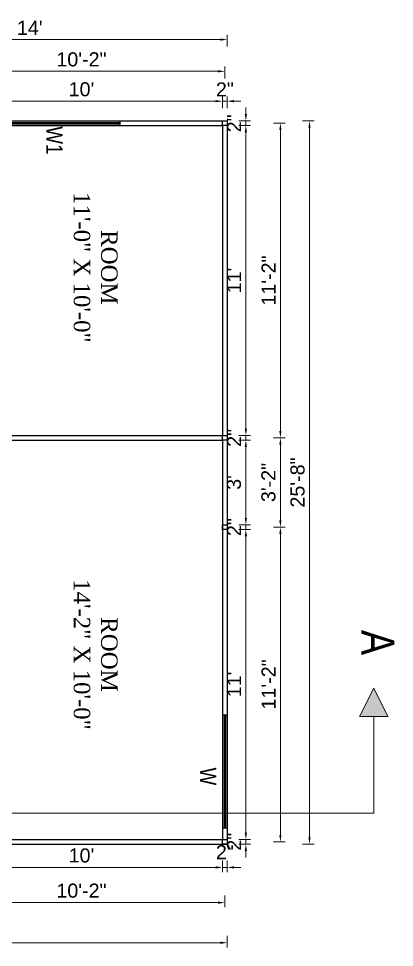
# Model space of a CAD drawing. Header units: inches. Extents: x 367408 to 389323, y -53247 to -41521.
# Drawn here: x 378216 to 378375.9, y -51882.3 to -51486.7 of the extents above; entities that cross this region are included whole.
import ezdxf

# ---------------------------------------------------------------- set-up
doc = ezdxf.new("R2010")
doc.units = ezdxf.units.IN
doc.header["$LTSCALE"] = 2
doc.header["$MEASUREMENT"] = 0
doc.header["$PDMODE"] = 34
doc.layers.get('0').update_dxf_attribs({"linetype": 'CONTINUOUS'})
doc.layers.get('DEFPOINTS').update_dxf_attribs({"color": 141, "linetype": 'CONTINUOUS'})
doc.layers.add('OUTLINE', color=1, linetype='CONTINUOUS', lineweight=25)
doc.layers.add('steps', color=253, linetype='CONTINUOUS', lineweight=20)
doc.styles.add('Lettring Text', font='arial.ttf')
doc.styles.get("Standard").update_dxf_attribs({"font": 'ARIALN.TTF'})
doc.dimstyles.new('Copy of Standard', dxfattribs={"dimtxt": 6, "dimasz": 2.875, "dimexe": 2, "dimexo": 4, "dimgap": 2, "dimtad": 1, "dimdec": 0, "dimrnd": 1, "dimzin": 0, "dimdsep": 46, "dimlunit": 4, "dimtxsty": 'Lettring Text', "dimcen": 0.1, "dimclrd": 7, "dimclre": 7, "dimclrt": 7, "dimazin": 0, "dimtfac": 0.645, "dimtdec": 0, "dimtmove": 1, "dimatfit": 0, "dimfxl": 3, "dimfxlon": 1, "dimtfillclr": 256, "dimtolj": 1, "dimtzin": 0, "dimlwd": -1, "dimlwe": -1, "dimarcsym": 2})

# ---------------------------------------------------------------- blocks, each defined once
blk = doc.blocks.new('*D1115')
at = {"layer": 'DEFPOINTS', "color": 0, "ltscale": 0.5, "transparency": 16777216}
for p in [(378304.77, -51530.26), (378304.77, -51532.26), (378312.7, -51532.26)]:
    blk.add_point(p, dxfattribs=at)
at = {"layer": 'steps', "color": 7, "ltscale": 0.5, "transparency": 16777216}
for p, q in [((378312.7, -51527.39), (378312.7, -51524.51)), ((378309.7, -51530.26), (378314.7, -51530.26)), ((378312.7, -51530.26), (378312.7, -51532.26)), ((378309.7, -51532.26), (378314.7, -51532.26)), ((378312.7, -51535.14), (378312.7, -51538.01))]:
    blk.add_line(p, q, dxfattribs=at)
for points in [[(378312.22, -51527.39), (378313.18, -51527.39), (378312.7, -51530.26)], [(378312.22, -51535.14), (378313.18, -51535.14), (378312.7, -51532.26)]]:
    blk.add_solid(points, dxfattribs=at)
at = {"layer": 'steps', "color": 7, "ltscale": 0.5, "transparency": 16777216, "insert": (378307.69, -51531.31), "char_height": 6, "attachment_point": 5, "rotation": 90, "style": 'Lettring Text'}
blk.add_mtext('\\A1;2"', dxfattribs=at)
blk = doc.blocks.new('*D1116')
at = {"layer": 'DEFPOINTS', "color": 0, "ltscale": 0.5, "transparency": 16777216}
for p in [(378304.77, -51532.26), (378304.77, -51664.26), (378312.7, -51664.26)]:
    blk.add_point(p, dxfattribs=at)
at = {"layer": 'steps', "color": 7, "ltscale": 0.5, "transparency": 16777216}
for p, q in [((378309.7, -51532.26), (378314.7, -51532.26)), ((378312.7, -51535.14), (378312.7, -51661.39)), ((378309.7, -51664.26), (378314.7, -51664.26))]:
    blk.add_line(p, q, dxfattribs=at)
for points in [[(378312.22, -51535.14), (378313.18, -51535.14), (378312.7, -51532.26)], [(378312.22, -51661.39), (378313.18, -51661.39), (378312.7, -51664.26)]]:
    blk.add_solid(points, dxfattribs=at)
at = {"layer": 'steps', "color": 7, "ltscale": 0.5, "transparency": 16777216, "insert": (378307.69, -51598.26), "char_height": 6, "attachment_point": 5, "rotation": 90, "style": 'Lettring Text'}
blk.add_mtext("\\A1;11'", dxfattribs=at)
blk = doc.blocks.new('*D1117')
at = {"layer": 'DEFPOINTS', "color": 0, "ltscale": 0.5, "transparency": 16777216}
for p in [(378304.77, -51664.26), (378304.77, -51666.26), (378312.7, -51666.26)]:
    blk.add_point(p, dxfattribs=at)
at = {"layer": 'steps', "color": 7, "ltscale": 0.5, "transparency": 16777216}
for p, q in [((378312.7, -51661.39), (378312.7, -51658.51)), ((378309.7, -51664.26), (378314.7, -51664.26)), ((378309.7, -51666.26), (378314.7, -51666.26)), ((378312.7, -51664.26), (378312.7, -51666.26)), ((378312.7, -51669.14), (378312.7, -51672.01))]:
    blk.add_line(p, q, dxfattribs=at)
for points in [[(378312.22, -51661.39), (378313.18, -51661.39), (378312.7, -51664.26)], [(378312.22, -51669.14), (378313.18, -51669.14), (378312.7, -51666.26)]]:
    blk.add_solid(points, dxfattribs=at)
at = {"layer": 'steps', "color": 7, "ltscale": 0.5, "transparency": 16777216, "insert": (378307.69, -51665.26), "char_height": 6, "attachment_point": 5, "rotation": 90, "style": 'Lettring Text'}
blk.add_mtext('\\A1;2"', dxfattribs=at)
blk = doc.blocks.new('*D1118')
at = {"layer": 'DEFPOINTS', "color": 0, "ltscale": 0.5, "transparency": 16777216}
for p in [(378304.77, -51666.26), (378304.77, -51702.26), (378312.7, -51702.26)]:
    blk.add_point(p, dxfattribs=at)
at = {"layer": 'steps', "color": 7, "ltscale": 0.5, "transparency": 16777216}
for p, q in [((378309.7, -51666.26), (378314.7, -51666.26)), ((378312.7, -51669.14), (378312.7, -51699.39)), ((378309.7, -51702.26), (378314.7, -51702.26))]:
    blk.add_line(p, q, dxfattribs=at)
for points in [[(378312.22, -51669.14), (378313.18, -51669.14), (378312.7, -51666.26)], [(378312.22, -51699.39), (378313.18, -51699.39), (378312.7, -51702.26)]]:
    blk.add_solid(points, dxfattribs=at)
at = {"layer": 'steps', "color": 7, "ltscale": 0.5, "transparency": 16777216, "insert": (378307.63, -51684.26), "char_height": 6, "attachment_point": 5, "rotation": 90, "style": 'Lettring Text'}
blk.add_mtext("\\A1;3'", dxfattribs=at)
blk = doc.blocks.new('*D1119')
at = {"layer": 'DEFPOINTS', "color": 0, "ltscale": 0.5, "transparency": 16777216}
for p in [(378304.77, -51702.26), (378304.77, -51704.26), (378312.7, -51704.26)]:
    blk.add_point(p, dxfattribs=at)
at = {"layer": 'steps', "color": 7, "ltscale": 0.5, "transparency": 16777216}
for p, q in [((378312.7, -51699.39), (378312.7, -51696.51)), ((378309.7, -51702.26), (378314.7, -51702.26)), ((378312.7, -51702.26), (378312.7, -51704.26)), ((378309.7, -51704.26), (378314.7, -51704.26)), ((378312.7, -51707.14), (378312.7, -51710.01))]:
    blk.add_line(p, q, dxfattribs=at)
for points in [[(378312.22, -51699.39), (378313.18, -51699.39), (378312.7, -51702.26)], [(378312.22, -51707.14), (378313.18, -51707.14), (378312.7, -51704.26)]]:
    blk.add_solid(points, dxfattribs=at)
at = {"layer": 'steps', "color": 7, "ltscale": 0.5, "transparency": 16777216, "insert": (378307.69, -51703.26), "char_height": 6, "attachment_point": 5, "rotation": 90, "style": 'Lettring Text'}
blk.add_mtext('\\A1;2"', dxfattribs=at)
blk = doc.blocks.new('*D1120')
at = {"layer": 'DEFPOINTS', "color": 0, "ltscale": 0.5, "transparency": 16777216}
for p in [(378304.77, -51704.26), (378304.77, -51836.26), (378312.7, -51836.26)]:
    blk.add_point(p, dxfattribs=at)
at = {"layer": 'steps', "color": 7, "ltscale": 0.5, "transparency": 16777216}
for p, q in [((378309.7, -51704.26), (378314.7, -51704.26)), ((378312.7, -51707.14), (378312.7, -51833.39)), ((378309.7, -51836.26), (378314.7, -51836.26))]:
    blk.add_line(p, q, dxfattribs=at)
for points in [[(378312.22, -51707.14), (378313.18, -51707.14), (378312.7, -51704.26)], [(378312.22, -51833.39), (378313.18, -51833.39), (378312.7, -51836.26)]]:
    blk.add_solid(points, dxfattribs=at)
at = {"layer": 'steps', "color": 7, "ltscale": 0.5, "transparency": 16777216, "insert": (378307.69, -51770.26), "char_height": 6, "attachment_point": 5, "rotation": 90, "style": 'Lettring Text'}
blk.add_mtext("\\A1;11'", dxfattribs=at)
blk = doc.blocks.new('*D1121')
at = {"layer": 'DEFPOINTS', "color": 0, "ltscale": 0.5, "transparency": 16777216}
for p in [(378304.77, -51836.26), (378304.77, -51838.26), (378312.7, -51838.26)]:
    blk.add_point(p, dxfattribs=at)
at = {"layer": 'steps', "color": 7, "ltscale": 0.5, "transparency": 16777216}
for p, q in [((378312.7, -51833.39), (378312.7, -51830.51)), ((378309.7, -51836.26), (378314.7, -51836.26)), ((378312.7, -51836.26), (378312.7, -51838.26)), ((378309.7, -51838.26), (378314.7, -51838.26)), ((378312.7, -51841.14), (378312.7, -51844.01))]:
    blk.add_line(p, q, dxfattribs=at)
for points in [[(378312.22, -51833.39), (378313.18, -51833.39), (378312.7, -51836.26)], [(378312.22, -51841.14), (378313.18, -51841.14), (378312.7, -51838.26)]]:
    blk.add_solid(points, dxfattribs=at)
at = {"layer": 'steps', "color": 7, "ltscale": 0.5, "transparency": 16777216, "insert": (378307.69, -51837.26), "char_height": 6, "attachment_point": 5, "rotation": 90, "style": 'Lettring Text'}
blk.add_mtext('\\A1;2"', dxfattribs=at)
blk = doc.blocks.new('*D1122')
at = {"layer": 'DEFPOINTS', "color": 0, "ltscale": 0.5, "transparency": 16777216}
for p in [(378303.77, -51531.26), (378303.77, -51665.26), (378327.4, -51665.26)]:
    blk.add_point(p, dxfattribs=at)
at = {"layer": 'steps', "color": 7, "ltscale": 0.5, "transparency": 16777216}
for p, q in [((378324.4, -51531.26), (378329.4, -51531.26)), ((378327.4, -51534.14), (378327.4, -51662.39)), ((378324.4, -51665.26), (378329.4, -51665.26))]:
    blk.add_line(p, q, dxfattribs=at)
for points in [[(378326.92, -51534.14), (378327.87, -51534.14), (378327.4, -51531.26)], [(378326.92, -51662.39), (378327.87, -51662.39), (378327.4, -51665.26)]]:
    blk.add_solid(points, dxfattribs=at)
at = {"layer": 'steps', "color": 7, "ltscale": 0.5, "transparency": 16777216, "insert": (378322.38, -51598.26), "char_height": 6, "attachment_point": 5, "rotation": 90, "style": 'Lettring Text'}
blk.add_mtext('\\A1;11\'-2"', dxfattribs=at)
blk = doc.blocks.new('*D1123')
at = {"layer": 'DEFPOINTS', "color": 0, "ltscale": 0.5, "transparency": 16777216}
for p in [(378303.77, -51665.26), (378303.77, -51703.26), (378327.4, -51703.26)]:
    blk.add_point(p, dxfattribs=at)
at = {"layer": 'steps', "color": 7, "ltscale": 0.5, "transparency": 16777216}
for p, q in [((378324.4, -51665.26), (378329.4, -51665.26)), ((378327.4, -51668.14), (378327.4, -51700.39)), ((378324.4, -51703.26), (378329.4, -51703.26))]:
    blk.add_line(p, q, dxfattribs=at)
for points in [[(378326.92, -51668.14), (378327.87, -51668.14), (378327.4, -51665.26)], [(378326.92, -51700.39), (378327.87, -51700.39), (378327.4, -51703.26)]]:
    blk.add_solid(points, dxfattribs=at)
at = {"layer": 'steps', "color": 7, "ltscale": 0.5, "transparency": 16777216, "insert": (378322.33, -51684.26), "char_height": 6, "attachment_point": 5, "rotation": 90, "style": 'Lettring Text'}
blk.add_mtext('\\A1;3\'-2"', dxfattribs=at)
blk = doc.blocks.new('*D1124')
at = {"layer": 'DEFPOINTS', "color": 0, "ltscale": 0.5, "transparency": 16777216}
for p in [(378303.77, -51703.26), (378303.77, -51837.26), (378327.4, -51837.26)]:
    blk.add_point(p, dxfattribs=at)
at = {"layer": 'steps', "color": 7, "ltscale": 0.5, "transparency": 16777216}
for p, q in [((378324.4, -51703.26), (378329.4, -51703.26)), ((378327.4, -51706.14), (378327.4, -51834.39)), ((378324.4, -51837.26), (378329.4, -51837.26))]:
    blk.add_line(p, q, dxfattribs=at)
for points in [[(378326.92, -51706.14), (378327.87, -51706.14), (378327.4, -51703.26)], [(378326.92, -51834.39), (378327.87, -51834.39), (378327.4, -51837.26)]]:
    blk.add_solid(points, dxfattribs=at)
at = {"layer": 'steps', "color": 7, "ltscale": 0.5, "transparency": 16777216, "insert": (378322.38, -51770.26), "char_height": 6, "attachment_point": 5, "rotation": 90, "style": 'Lettring Text'}
blk.add_mtext('\\A1;11\'-2"', dxfattribs=at)
blk = doc.blocks.new('*D1125')
at = {"layer": 'DEFPOINTS', "color": 0, "ltscale": 0.5, "transparency": 16777216}
for p in [(378304.77, -51530.26), (378304.77, -51838.26), (378339.77, -51838.26)]:
    blk.add_point(p, dxfattribs=at)
at = {"layer": 'steps', "color": 7, "ltscale": 0.5, "transparency": 16777216}
for p, q in [((378336.77, -51530.26), (378341.77, -51530.26)), ((378339.77, -51533.14), (378339.77, -51835.39)), ((378336.77, -51838.26), (378341.77, -51838.26))]:
    blk.add_line(p, q, dxfattribs=at)
for points in [[(378339.29, -51533.14), (378340.25, -51533.14), (378339.77, -51530.26)], [(378339.29, -51835.39), (378340.25, -51835.39), (378339.77, -51838.26)]]:
    blk.add_solid(points, dxfattribs=at)
at = {"layer": 'steps', "color": 7, "ltscale": 0.5, "transparency": 16777216, "insert": (378334.71, -51684.26), "char_height": 6, "attachment_point": 5, "rotation": 90, "style": 'Lettring Text'}
blk.add_mtext('\\A1;25\'-8"', dxfattribs=at)
blk = doc.blocks.new('*D1142')
at = {"layer": 'DEFPOINTS', "color": 0, "ltscale": 0.5, "transparency": 16777216}
for p in [(378302.77, -51521.88), (378302.77, -51530.26), (378304.77, -51530.26)]:
    blk.add_point(p, dxfattribs=at)
at = {"layer": 'steps', "color": 7, "ltscale": 0.5, "transparency": 16777216}
for p, q in [((378302.77, -51524.88), (378302.77, -51519.88)), ((378304.77, -51524.88), (378304.77, -51519.88)), ((378299.89, -51521.88), (378297.02, -51521.88)), ((378304.77, -51521.88), (378302.77, -51521.88)), ((378307.64, -51521.88), (378310.52, -51521.88))]:
    blk.add_line(p, q, dxfattribs=at)
for points in [[(378299.89, -51521.4), (378299.89, -51522.36), (378302.77, -51521.88)], [(378307.64, -51521.4), (378307.64, -51522.36), (378304.77, -51521.88)]]:
    blk.add_solid(points, dxfattribs=at)
at = {"layer": 'steps', "color": 7, "ltscale": 0.5, "transparency": 16777216, "insert": (378303.77, -51516.87), "char_height": 6, "attachment_point": 5, "style": 'Lettring Text'}
blk.add_mtext('\\A1;2"', dxfattribs=at)
blk = doc.blocks.new('*D1143')
at = {"layer": 'DEFPOINTS', "color": 0, "ltscale": 0.5, "transparency": 16777216}
for p in [(378182.77, -51521.88), (378182.77, -51530.26), (378302.77, -51530.26)]:
    blk.add_point(p, dxfattribs=at)
at = {"layer": 'steps', "color": 7, "ltscale": 0.5, "transparency": 16777216}
for p, q in [((378182.77, -51524.88), (378182.77, -51519.88)), ((378302.77, -51524.88), (378302.77, -51519.88)), ((378299.89, -51521.88), (378185.64, -51521.88))]:
    blk.add_line(p, q, dxfattribs=at)
for points in [[(378185.64, -51521.4), (378185.64, -51522.36), (378182.77, -51521.88)], [(378299.89, -51521.4), (378299.89, -51522.36), (378302.77, -51521.88)]]:
    blk.add_solid(points, dxfattribs=at)
at = {"layer": 'steps', "color": 7, "ltscale": 0.5, "transparency": 16777216, "insert": (378242.77, -51516.82), "char_height": 6, "attachment_point": 5, "style": 'Lettring Text'}
blk.add_mtext("\\A1;10'", dxfattribs=at)
blk = doc.blocks.new('*D1149')
at = {"layer": 'DEFPOINTS', "color": 0, "ltscale": 0.5, "transparency": 16777216}
for p in [(378181.77, -51509.15), (378181.77, -51531.26), (378303.77, -51531.26)]:
    blk.add_point(p, dxfattribs=at)
at = {"layer": 'steps', "color": 7, "ltscale": 0.5, "transparency": 16777216}
for p, q in [((378181.77, -51512.15), (378181.77, -51507.15)), ((378303.77, -51512.15), (378303.77, -51507.15)), ((378300.89, -51509.15), (378184.64, -51509.15))]:
    blk.add_line(p, q, dxfattribs=at)
for points in [[(378184.64, -51508.67), (378184.64, -51509.63), (378181.77, -51509.15)], [(378300.89, -51508.67), (378300.89, -51509.63), (378303.77, -51509.15)]]:
    blk.add_solid(points, dxfattribs=at)
at = {"layer": 'steps', "color": 7, "ltscale": 0.5, "transparency": 16777216, "insert": (378242.77, -51504.09), "char_height": 6, "attachment_point": 5, "style": 'Lettring Text'}
blk.add_mtext('\\A1;10\'-2"', dxfattribs=at)
blk = doc.blocks.new('*D1152')
at = {"layer": 'DEFPOINTS', "color": 0, "ltscale": 0.5, "transparency": 16777216}
for p in [(378136.77, -51495.64), (378136.77, -51530.26), (378304.77, -51530.26)]:
    blk.add_point(p, dxfattribs=at)
at = {"layer": 'steps', "color": 7, "ltscale": 0.5, "transparency": 16777216}
for p, q in [((378136.77, -51498.64), (378136.77, -51493.64)), ((378301.89, -51495.64), (378139.64, -51495.64)), ((378304.77, -51498.64), (378304.77, -51493.64))]:
    blk.add_line(p, q, dxfattribs=at)
for points in [[(378139.64, -51495.16), (378139.64, -51496.12), (378136.77, -51495.64)], [(378301.89, -51495.16), (378301.89, -51496.12), (378304.77, -51495.64)]]:
    blk.add_solid(points, dxfattribs=at)
at = {"layer": 'steps', "color": 7, "ltscale": 0.5, "transparency": 16777216, "insert": (378220.77, -51490.63), "char_height": 6, "attachment_point": 5, "style": 'Lettring Text'}
blk.add_mtext("\\A1;14'", dxfattribs=at)
blk = doc.blocks.new('*D1154')
at = {"layer": 'DEFPOINTS', "color": 0, "ltscale": 0.5, "transparency": 16777216}
for p in [(378302.77, -51838.26), (378304.77, -51838.26), (378302.77, -51848.2)]:
    blk.add_point(p, dxfattribs=at)
at = {"layer": 'steps', "color": 7, "ltscale": 0.5, "transparency": 16777216}
for p, q in [((378299.89, -51848.2), (378297.02, -51848.2)), ((378302.77, -51845.2), (378302.77, -51850.2)), ((378304.77, -51848.2), (378302.77, -51848.2)), ((378304.77, -51845.2), (378304.77, -51850.2)), ((378307.64, -51848.2), (378310.52, -51848.2))]:
    blk.add_line(p, q, dxfattribs=at)
for points in [[(378299.89, -51847.72), (378299.89, -51848.68), (378302.77, -51848.2)], [(378307.64, -51847.72), (378307.64, -51848.68), (378304.77, -51848.2)]]:
    blk.add_solid(points, dxfattribs=at)
at = {"layer": 'steps', "color": 7, "ltscale": 0.5, "transparency": 16777216, "insert": (378303.77, -51841.72), "char_height": 6, "attachment_point": 5, "style": 'Lettring Text'}
blk.add_mtext('\\A1;2"', dxfattribs=at)
blk = doc.blocks.new('*D1155')
at = {"layer": 'DEFPOINTS', "color": 0, "ltscale": 0.5, "transparency": 16777216}
for p in [(378182.77, -51838.26), (378302.77, -51838.26), (378182.77, -51848.2)]:
    blk.add_point(p, dxfattribs=at)
at = {"layer": 'steps', "color": 7, "ltscale": 0.5, "transparency": 16777216}
for p, q in [((378182.77, -51845.2), (378182.77, -51850.2)), ((378299.89, -51848.2), (378185.64, -51848.2)), ((378302.77, -51845.2), (378302.77, -51850.2))]:
    blk.add_line(p, q, dxfattribs=at)
for points in [[(378185.64, -51847.72), (378185.64, -51848.68), (378182.77, -51848.2)], [(378299.89, -51847.72), (378299.89, -51848.68), (378302.77, -51848.2)]]:
    blk.add_solid(points, dxfattribs=at)
at = {"layer": 'steps', "color": 7, "ltscale": 0.5, "transparency": 16777216, "insert": (378242.77, -51843.13), "char_height": 6, "attachment_point": 5, "style": 'Lettring Text'}
blk.add_mtext("\\A1;10'", dxfattribs=at)
blk = doc.blocks.new('*D1160')
at = {"layer": 'DEFPOINTS', "color": 0, "ltscale": 0.5, "transparency": 16777216}
for p in [(378181.77, -51837.26), (378303.77, -51837.26), (378303.77, -51863.19)]:
    blk.add_point(p, dxfattribs=at)
at = {"layer": 'steps', "color": 7, "ltscale": 0.5, "transparency": 16777216}
for p, q in [((378181.77, -51860.19), (378181.77, -51865.19)), ((378303.77, -51860.19), (378303.77, -51865.19)), ((378184.64, -51863.19), (378300.89, -51863.19))]:
    blk.add_line(p, q, dxfattribs=at)
for points in [[(378184.64, -51862.71), (378184.64, -51863.67), (378181.77, -51863.19)], [(378300.89, -51862.71), (378300.89, -51863.67), (378303.77, -51863.19)]]:
    blk.add_solid(points, dxfattribs=at)
at = {"layer": 'steps', "color": 7, "ltscale": 0.5, "transparency": 16777216, "insert": (378242.77, -51858.13), "char_height": 6, "attachment_point": 5, "style": 'Lettring Text'}
blk.add_mtext('\\A1;10\'-2"', dxfattribs=at)
blk = doc.blocks.new('*D1161')
at = {"layer": 'DEFPOINTS', "color": 0, "ltscale": 0.5, "transparency": 16777216}
for p in [(378058.43, -51838.26), (378304.77, -51838.26), (378058.43, -51880.27)]:
    blk.add_point(p, dxfattribs=at)
at = {"layer": 'steps', "color": 7, "ltscale": 0.5, "transparency": 16777216}
for p, q in [((378058.43, -51877.27), (378058.43, -51882.27)), ((378301.89, -51880.27), (378061.3, -51880.27)), ((378304.77, -51877.27), (378304.77, -51882.27))]:
    blk.add_line(p, q, dxfattribs=at)
for points in [[(378061.3, -51879.79), (378061.3, -51880.75), (378058.43, -51880.27)], [(378301.89, -51879.79), (378301.89, -51880.75), (378304.77, -51880.27)]]:
    blk.add_solid(points, dxfattribs=at)
at = {"layer": 'steps', "color": 7, "ltscale": 0.5, "transparency": 16777216, "insert": (378181.6, -51875.2), "char_height": 6, "attachment_point": 5, "style": 'Lettring Text'}
blk.add_mtext('\\A1;20\'-6"', dxfattribs=at)

msp = doc.modelspace()

# ---------------------------------------------------------------- hatches: boundary and pattern name
at = {"linetype": 'ByBlock', "lineweight": 5}
msp.add_hatch(color=7, dxfattribs=at).paths.add_polyline_path([(378367.07, -51771.88), (378361.07, -51783.88), (378373.07, -51783.88)])

# ---------------------------------------------------------------- linework, layer by layer
at = {"color": 7, "linetype": 'ByBlock', "lineweight": 5}
for p, q in [((378361.07, -51783.88), (378367.07, -51771.88)), ((378367.07, -51771.88), (378373.07, -51783.88)), ((378361.07, -51783.88), (378373.07, -51783.88)), ((378367.07, -51825.05), (378367.07, -51783.88)), ((377996.34, -51825.05), (378367.07, -51825.05))]:
    msp.add_line(p, q, dxfattribs=at)
at = {"layer": 'OUTLINE'}
for p, q in [((378180.77, -51530.26), (378304.77, -51530.26)), ((378199.07, -51531.01), (378259.07, -51531.01)), ((378199.07, -51531.51), (378259.07, -51531.51)), ((378259.07, -51530.26), (378259.07, -51532.26)), ((378304.77, -51530.26), (378304.77, -51838.26)), ((378182.77, -51532.26), (378302.77, -51532.26)), ((378302.77, -51532.26), (378302.77, -51664.26)), ((378182.77, -51664.26), (378302.77, -51664.26)), ((378182.77, -51666.26), (378302.77, -51666.26)), ((378302.77, -51666.26), (378302.77, -51836.26)), ((378304.77, -51783.41), (378302.77, -51783.41)), ((378303.52, -51783.41), (378303.52, -51831.41)), ((378304.02, -51783.41), (378304.02, -51831.41)), ((378304.77, -51831.41), (378302.77, -51831.41)), ((378182.77, -51836.26), (378302.77, -51836.26)), ((378058.43, -51838.26), (378304.77, -51838.26))]:
    msp.add_line(p, q, dxfattribs=at)
for points in [[(378304.77, -51530.26), (378304.77, -51532.26), (378302.77, -51532.26), (378302.77, -51530.26)], [(378304.77, -51664.26), (378304.77, -51666.26), (378302.77, -51666.26), (378302.77, -51664.26)], [(378304.77, -51702.26), (378304.77, -51704.26), (378302.77, -51704.26), (378302.77, -51702.26)], [(378304.77, -51836.26), (378304.77, -51838.26), (378302.77, -51838.26), (378302.77, -51836.26)]]:
    msp.add_lwpolyline(points, close=True, dxfattribs=at)

# ---------------------------------------------------------------- texts
at = {"color": 7, "linetype": 'ByBlock', "lineweight": 5, "insert": (378361.89, -51757.78), "char_height": 14, "width": 26.5803, "attachment_point": 9, "rotation": 270}
msp.add_mtext('A', dxfattribs=at)
at = {"layer": 'steps', "color": 7, "ltscale": 0.3, "char_height": 7, "attachment_point": 8, "rotation": 270}
for s, insert in [('W1', (378227.79, -51538.57)), ('W', (378293.19, -51809.43))]:
    msp.add_mtext_dynamic_manual_height_columns(s, width=18.6213, gutter_width=40, heights=[0], dxfattribs=dict(at, insert=insert))
at = {"layer": 'steps', "color": 7, "ltscale": 0.3, "char_height": 7, "attachment_point": 2, "rotation": 270}
for s, insert, width in [('{\\fTimes New Roman|b0|i0|c0|p18;ROOM \\P11\'-0" X 10\'-0"}', (378258.15, -51592.65), 72.2596), ('{\\fTimes New Roman|b0|i0|c0|p18;ROOM \\P14\'-2" X 10\'-0"}', (378258.15, -51757.51), 76.0408)]:
    msp.add_mtext(s, dxfattribs=dict(at, insert=insert, width=width))

# ---------------------------------------------------------------- dimensions: what is measured, and where the dimension line sits
at = {"layer": 'steps', "ltscale": 0.5}
for base, p1, p2, picture, middle in [((378136.77, -51495.64), (378304.77, -51530.26), (378136.77, -51530.26), '*D1152', (378220.77, -51490.63)), ((378181.77, -51509.15), (378303.77, -51531.26), (378181.77, -51531.26), '*D1149', (378242.77, -51504.09)), ((378182.77, -51521.88), (378302.77, -51530.26), (378182.77, -51530.26), '*D1143', (378242.77, -51516.82)), ((378058.43, -51880.27), (378304.77, -51838.26), (378058.43, -51838.26), '*D1161', (378181.6, -51875.2)), ((378303.77, -51863.19), (378181.77, -51837.26), (378303.77, -51837.26), '*D1160', (378242.77, -51858.13)), ((378182.77, -51848.2), (378302.77, -51838.26), (378182.77, -51838.26), '*D1155', (378242.77, -51843.13))]:
    dim = msp.add_linear_dim(base=base, p1=p1, p2=p2, dimstyle='Copy of Standard', dxfattribs=at)
    dim.commit()
    dim.dimension.update_dxf_attribs({"geometry": picture, "text_midpoint": middle})
for base, p1, p2, picture, middle in [((378302.77, -51521.88), (378304.77, -51530.26), (378302.77, -51530.26), '*D1142', (378303.77, -51521.88)), ((378302.77, -51848.2), (378304.77, -51838.26), (378302.77, -51838.26), '*D1154', (378303.77, -51846.73))]:
    dim = msp.add_linear_dim(base=base, p1=p1, p2=p2, dimstyle='Copy of Standard', dxfattribs=at)
    dim.commit()
    dim.dimension.update_dxf_attribs({"geometry": picture, "text_midpoint": middle, "dimtype": 160})
for base, p1, p2, picture, middle in [((378312.7, -51532.26), (378304.77, -51530.26), (378304.77, -51532.26), '*D1115', (378312.7, -51531.31)), ((378312.7, -51666.26), (378304.77, -51664.26), (378304.77, -51666.26), '*D1117', (378312.7, -51665.26)), ((378312.7, -51704.26), (378304.77, -51702.26), (378304.77, -51704.26), '*D1119', (378312.7, -51703.26)), ((378312.7, -51838.26), (378304.77, -51836.26), (378304.77, -51838.26), '*D1121', (378312.7, -51837.26))]:
    dim = msp.add_linear_dim(base=base, p1=p1, p2=p2, angle=270, dimstyle='Copy of Standard', dxfattribs=at)
    dim.commit()
    dim.dimension.update_dxf_attribs({"geometry": picture, "text_midpoint": middle, "dimtype": 160})
for base, p1, p2, picture, middle in [((378327.4, -51665.26), (378303.77, -51531.26), (378303.77, -51665.26), '*D1122', (378322.38, -51598.26)), ((378339.77, -51838.26), (378304.77, -51530.26), (378304.77, -51838.26), '*D1125', (378334.71, -51684.26)), ((378312.7, -51664.26), (378304.77, -51532.26), (378304.77, -51664.26), '*D1116', (378307.69, -51598.26)), ((378312.7, -51702.26), (378304.77, -51666.26), (378304.77, -51702.26), '*D1118', (378307.63, -51684.26)), ((378327.4, -51703.26), (378303.77, -51665.26), (378303.77, -51703.26), '*D1123', (378322.33, -51684.26)), ((378312.7, -51836.26), (378304.77, -51704.26), (378304.77, -51836.26), '*D1120', (378307.69, -51770.26)), ((378327.4, -51837.26), (378303.77, -51703.26), (378303.77, -51837.26), '*D1124', (378322.38, -51770.26))]:
    dim = msp.add_linear_dim(base=base, p1=p1, p2=p2, angle=270, dimstyle='Copy of Standard', dxfattribs=at)
    dim.commit()
    dim.dimension.update_dxf_attribs({"geometry": picture, "text_midpoint": middle})

doc.saveas('drawing.dxf')
